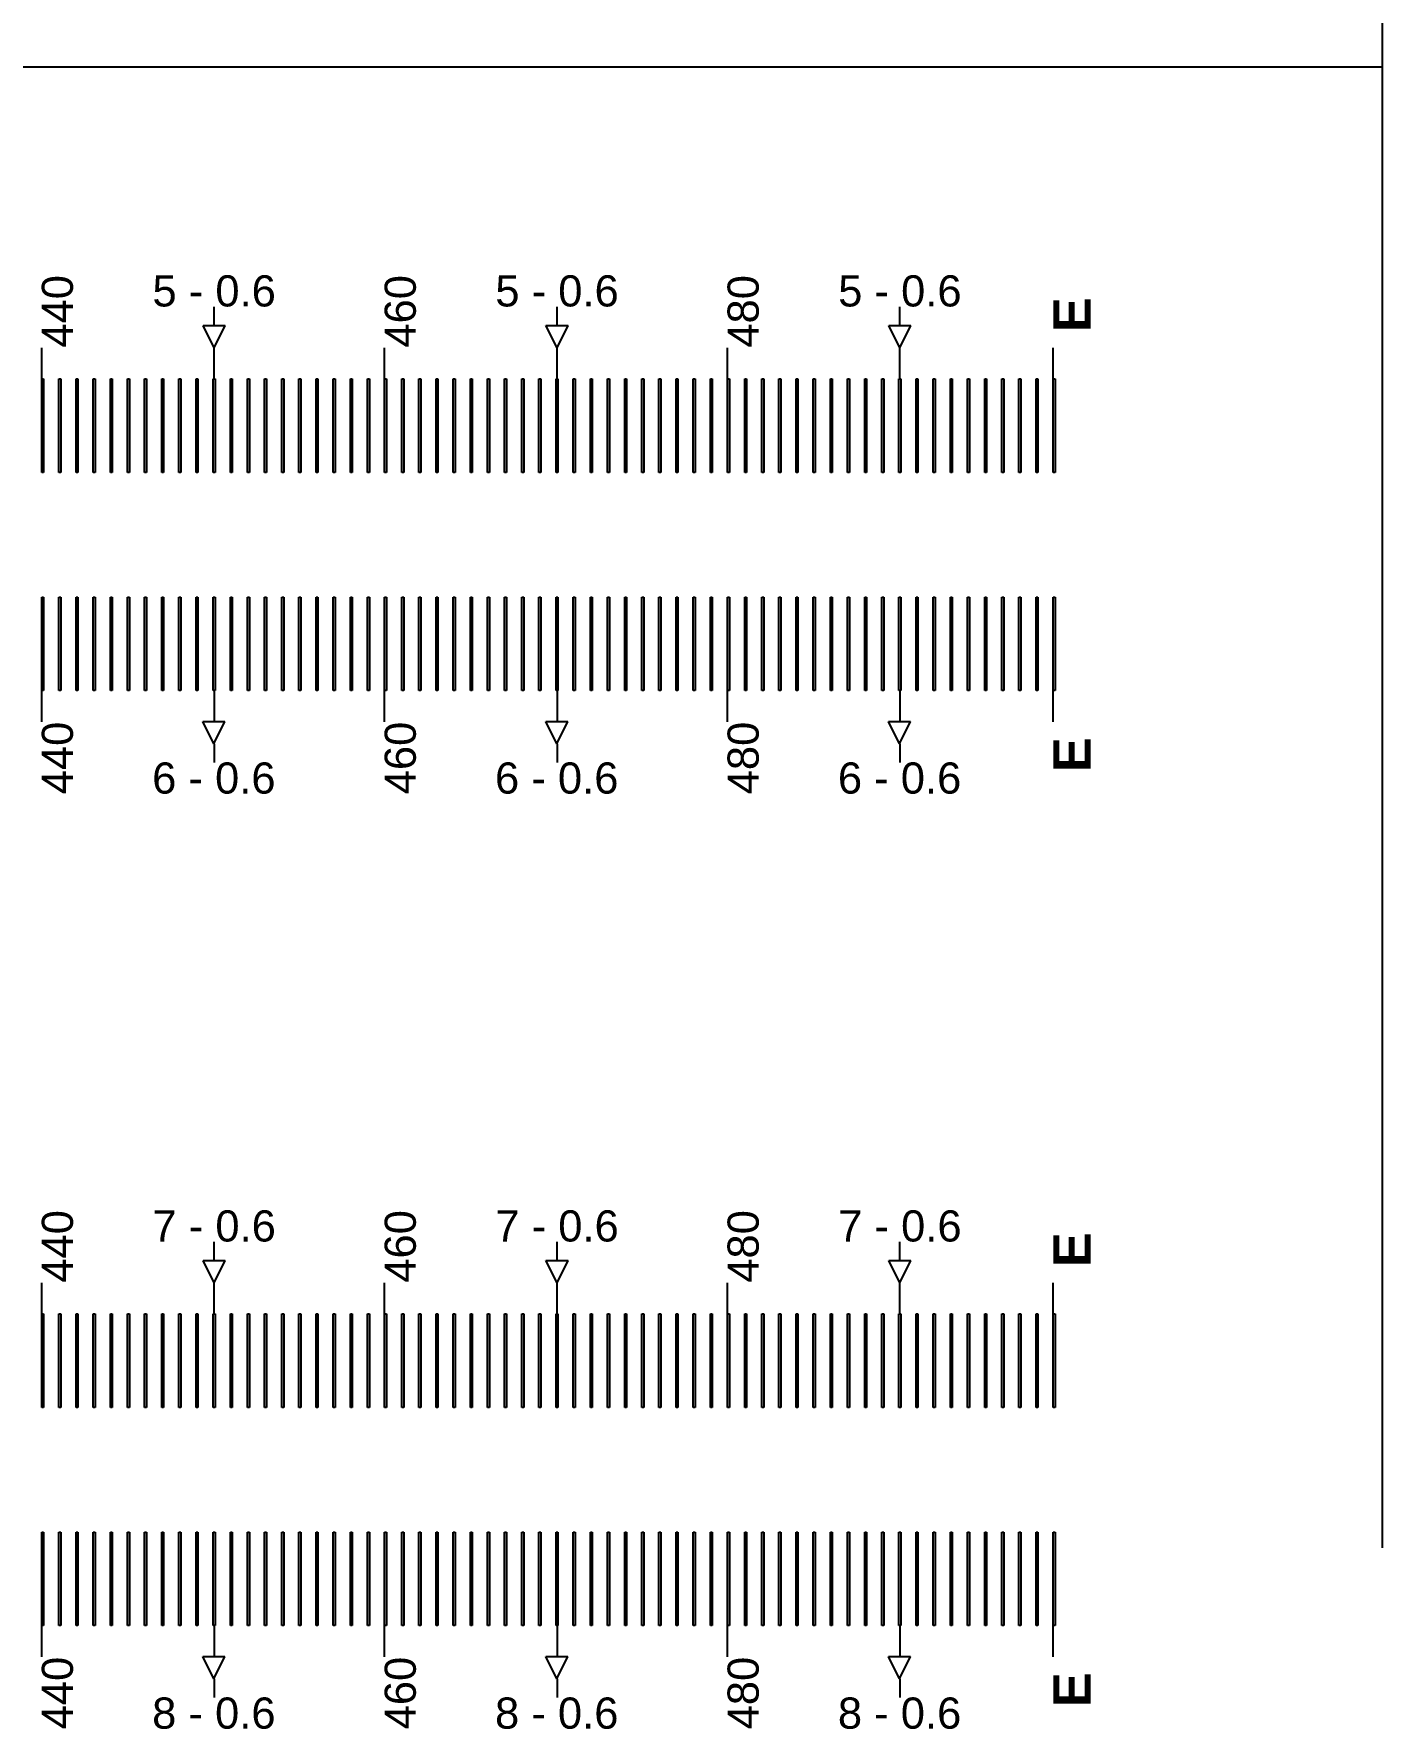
# Model space of a CAD drawing. Extents: x -119394 to 128420, y 74496 to 185496.
# Drawn here: x 46248 to 46680, y 156663 to 157207 of the extents above; entities that cross this region are included whole.
import ezdxf

# ---------------------------------------------------------------- set-up
doc = ezdxf.new("R2010")
doc.units = 13
doc.layers.add('CL - Label-1', color=120, linetype='Continuous')
doc.layers.add('CL - Label-2', color=132, linetype='Continuous')
doc.layers.add('CL - Sub-Micro', color=7, linetype='Continuous', true_color=0x47d1ff)
doc.styles.get("Standard").update_dxf_attribs({"font": 'arial.ttf'})

msp = doc.modelspace()

# ---------------------------------------------------------------- linework, layer by layer
for p, q in [((46680.29, 157670.86), (46680.29, 156720.86)), ((46680.29, 157195.86), (38030.29, 157195.86)), ((46305.59, 157112.94), (46305.59, 157118.94)), ((46415.59, 157112.94), (46415.59, 157118.94)), ((46525.59, 157112.94), (46525.59, 157118.94)), ((46250.29, 157095.86), (46250.29, 157105.86)), ((46305.59, 157095.86), (46305.59, 157105.86)), ((46360.29, 157095.86), (46360.29, 157105.86)), ((46415.59, 157095.86), (46415.59, 157105.86)), ((46470.29, 157095.86), (46470.29, 157105.86)), ((46525.59, 157095.86), (46525.59, 157105.86)), ((46574.79, 157095.86), (46574.79, 157105.86)), ((46250.29, 156985.86), (46250.29, 156995.86)), ((46305.59, 156995.86), (46305.59, 156985.86)), ((46360.29, 156985.86), (46360.29, 156995.86)), ((46415.59, 156995.86), (46415.59, 156985.86)), ((46470.29, 156985.86), (46470.29, 156995.86)), ((46525.59, 156995.86), (46525.59, 156985.86)), ((46574.79, 156985.86), (46574.79, 156995.86)), ((46305.59, 156978.79), (46305.59, 156972.79)), ((46415.59, 156978.79), (46415.59, 156972.79)), ((46525.59, 156978.79), (46525.59, 156972.79)), ((46305.59, 156812.94), (46305.59, 156818.94)), ((46415.59, 156812.94), (46415.59, 156818.94)), ((46525.59, 156812.94), (46525.59, 156818.94)), ((46250.29, 156795.86), (46250.29, 156805.86)), ((46305.59, 156795.86), (46305.59, 156805.86)), ((46360.29, 156795.86), (46360.29, 156805.86)), ((46415.59, 156795.86), (46415.59, 156805.86)), ((46470.29, 156795.86), (46470.29, 156805.86)), ((46525.59, 156795.86), (46525.59, 156805.86)), ((46574.79, 156795.86), (46574.79, 156805.86)), ((46250.29, 156685.86), (46250.29, 156695.86)), ((46305.59, 156695.86), (46305.59, 156685.86)), ((46360.29, 156685.86), (46360.29, 156695.86)), ((46415.59, 156695.86), (46415.59, 156685.86)), ((46470.29, 156685.86), (46470.29, 156695.86)), ((46525.59, 156695.86), (46525.59, 156685.86)), ((46574.79, 156685.86), (46574.79, 156695.86)), ((46305.59, 156678.79), (46305.59, 156672.79)), ((46415.59, 156678.79), (46415.59, 156672.79)), ((46525.59, 156678.79), (46525.59, 156672.79))]:
    msp.add_line(p, q)
at = {"layer": 'CL - Label-2'}
for p, q in [((46305.59, 157105.86), (46302.05, 157112.96)), ((46302.05, 157112.96), (46309.12, 157112.96)), ((46305.59, 157105.86), (46309.12, 157112.96)), ((46415.59, 157105.86), (46412.05, 157112.96)), ((46412.05, 157112.96), (46419.12, 157112.96)), ((46415.59, 157105.86), (46419.12, 157112.96)), ((46525.59, 157105.86), (46522.05, 157112.96)), ((46522.05, 157112.96), (46529.12, 157112.96)), ((46525.59, 157105.86), (46529.12, 157112.96)), ((46305.49, 156978.79), (46301.95, 156985.89)), ((46301.95, 156985.89), (46309.02, 156985.89)), ((46305.49, 156978.79), (46309.02, 156985.89)), ((46415.49, 156978.79), (46411.95, 156985.89)), ((46411.95, 156985.89), (46419.02, 156985.89)), ((46415.49, 156978.79), (46419.02, 156985.89)), ((46525.49, 156978.79), (46521.95, 156985.89)), ((46521.95, 156985.89), (46529.02, 156985.89)), ((46525.49, 156978.79), (46529.02, 156985.89)), ((46305.59, 156805.86), (46302.05, 156812.96)), ((46302.05, 156812.96), (46309.12, 156812.96)), ((46305.59, 156805.86), (46309.12, 156812.96)), ((46415.59, 156805.86), (46412.05, 156812.96)), ((46412.05, 156812.96), (46419.12, 156812.96)), ((46415.59, 156805.86), (46419.12, 156812.96)), ((46525.59, 156805.86), (46522.05, 156812.96)), ((46522.05, 156812.96), (46529.12, 156812.96)), ((46525.59, 156805.86), (46529.12, 156812.96)), ((46305.49, 156678.79), (46301.95, 156685.89)), ((46301.95, 156685.89), (46309.02, 156685.89)), ((46305.49, 156678.79), (46309.02, 156685.89)), ((46415.49, 156678.79), (46411.95, 156685.89)), ((46411.95, 156685.89), (46419.02, 156685.89)), ((46415.49, 156678.79), (46419.02, 156685.89)), ((46525.49, 156678.79), (46521.95, 156685.89)), ((46521.95, 156685.89), (46529.02, 156685.89)), ((46525.49, 156678.79), (46529.02, 156685.89))]:
    msp.add_line(p, q, dxfattribs=at)
at = {"layer": 'CL - Sub-Micro'}
for p, q in [((46250.29, 157095.86), (46250.89, 157095.86)), ((46250.29, 157065.86), (46250.29, 157095.86)), ((46250.89, 157095.86), (46250.89, 157065.86)), ((46255.79, 157095.86), (46256.39, 157095.86)), ((46255.79, 157065.86), (46255.79, 157095.86)), ((46256.39, 157095.86), (46256.39, 157065.86)), ((46261.29, 157095.86), (46261.89, 157095.86)), ((46261.29, 157065.86), (46261.29, 157095.86)), ((46261.89, 157095.86), (46261.89, 157065.86)), ((46266.79, 157095.86), (46267.39, 157095.86)), ((46266.79, 157065.86), (46266.79, 157095.86)), ((46267.39, 157095.86), (46267.39, 157065.86)), ((46272.29, 157095.86), (46272.89, 157095.86)), ((46272.29, 157065.86), (46272.29, 157095.86)), ((46272.89, 157095.86), (46272.89, 157065.86)), ((46277.79, 157095.86), (46278.39, 157095.86)), ((46277.79, 157065.86), (46277.79, 157095.86)), ((46278.39, 157095.86), (46278.39, 157065.86)), ((46283.29, 157095.86), (46283.89, 157095.86)), ((46283.29, 157065.86), (46283.29, 157095.86)), ((46283.89, 157095.86), (46283.89, 157065.86)), ((46288.79, 157095.86), (46289.39, 157095.86)), ((46288.79, 157065.86), (46288.79, 157095.86)), ((46289.39, 157095.86), (46289.39, 157065.86)), ((46294.29, 157095.86), (46294.89, 157095.86)), ((46294.29, 157065.86), (46294.29, 157095.86)), ((46294.89, 157095.86), (46294.89, 157065.86)), ((46299.79, 157095.86), (46300.39, 157095.86)), ((46299.79, 157065.86), (46299.79, 157095.86)), ((46300.39, 157095.86), (46300.39, 157065.86)), ((46305.29, 157095.86), (46305.89, 157095.86)), ((46305.29, 157065.86), (46305.29, 157095.86)), ((46305.89, 157095.86), (46305.89, 157065.86)), ((46310.79, 157095.86), (46311.39, 157095.86)), ((46310.79, 157065.86), (46310.79, 157095.86)), ((46311.39, 157095.86), (46311.39, 157065.86)), ((46316.29, 157095.86), (46316.89, 157095.86)), ((46316.29, 157065.86), (46316.29, 157095.86)), ((46316.89, 157095.86), (46316.89, 157065.86)), ((46321.79, 157095.86), (46322.39, 157095.86)), ((46321.79, 157065.86), (46321.79, 157095.86)), ((46322.39, 157095.86), (46322.39, 157065.86)), ((46327.29, 157095.86), (46327.89, 157095.86)), ((46327.29, 157065.86), (46327.29, 157095.86)), ((46327.89, 157095.86), (46327.89, 157065.86)), ((46332.79, 157095.86), (46333.39, 157095.86)), ((46332.79, 157065.86), (46332.79, 157095.86)), ((46333.39, 157095.86), (46333.39, 157065.86)), ((46338.29, 157095.86), (46338.89, 157095.86)), ((46338.29, 157065.86), (46338.29, 157095.86)), ((46338.89, 157095.86), (46338.89, 157065.86)), ((46343.79, 157095.86), (46344.39, 157095.86)), ((46343.79, 157065.86), (46343.79, 157095.86)), ((46344.39, 157095.86), (46344.39, 157065.86)), ((46349.29, 157095.86), (46349.89, 157095.86)), ((46349.29, 157065.86), (46349.29, 157095.86)), ((46349.89, 157095.86), (46349.89, 157065.86)), ((46354.79, 157095.86), (46355.39, 157095.86)), ((46354.79, 157065.86), (46354.79, 157095.86)), ((46355.39, 157095.86), (46355.39, 157065.86)), ((46360.29, 157095.86), (46360.89, 157095.86)), ((46360.29, 157065.86), (46360.29, 157095.86)), ((46360.89, 157095.86), (46360.89, 157065.86)), ((46365.79, 157095.86), (46366.39, 157095.86)), ((46365.79, 157065.86), (46365.79, 157095.86)), ((46366.39, 157095.86), (46366.39, 157065.86)), ((46371.29, 157095.86), (46371.89, 157095.86)), ((46371.29, 157065.86), (46371.29, 157095.86)), ((46371.89, 157095.86), (46371.89, 157065.86)), ((46376.79, 157095.86), (46377.39, 157095.86)), ((46376.79, 157065.86), (46376.79, 157095.86)), ((46377.39, 157095.86), (46377.39, 157065.86)), ((46382.29, 157095.86), (46382.89, 157095.86)), ((46382.29, 157065.86), (46382.29, 157095.86)), ((46382.89, 157095.86), (46382.89, 157065.86)), ((46387.79, 157095.86), (46388.39, 157095.86)), ((46387.79, 157065.86), (46387.79, 157095.86)), ((46388.39, 157095.86), (46388.39, 157065.86)), ((46393.29, 157095.86), (46393.89, 157095.86)), ((46393.29, 157065.86), (46393.29, 157095.86)), ((46393.89, 157095.86), (46393.89, 157065.86)), ((46398.79, 157095.86), (46399.39, 157095.86)), ((46398.79, 157065.86), (46398.79, 157095.86)), ((46399.39, 157095.86), (46399.39, 157065.86)), ((46404.29, 157095.86), (46404.89, 157095.86)), ((46404.29, 157065.86), (46404.29, 157095.86)), ((46404.89, 157095.86), (46404.89, 157065.86)), ((46409.79, 157095.86), (46410.39, 157095.86)), ((46409.79, 157065.86), (46409.79, 157095.86)), ((46410.39, 157095.86), (46410.39, 157065.86)), ((46415.29, 157095.86), (46415.89, 157095.86)), ((46415.29, 157065.86), (46415.29, 157095.86)), ((46415.89, 157095.86), (46415.89, 157065.86)), ((46420.79, 157095.86), (46421.39, 157095.86)), ((46420.79, 157065.86), (46420.79, 157095.86)), ((46421.39, 157095.86), (46421.39, 157065.86)), ((46426.29, 157095.86), (46426.89, 157095.86)), ((46426.29, 157065.86), (46426.29, 157095.86)), ((46426.89, 157095.86), (46426.89, 157065.86)), ((46431.79, 157095.86), (46432.39, 157095.86)), ((46431.79, 157065.86), (46431.79, 157095.86)), ((46432.39, 157095.86), (46432.39, 157065.86)), ((46437.29, 157095.86), (46437.89, 157095.86)), ((46437.29, 157065.86), (46437.29, 157095.86)), ((46437.89, 157095.86), (46437.89, 157065.86)), ((46442.79, 157095.86), (46443.39, 157095.86)), ((46442.79, 157065.86), (46442.79, 157095.86)), ((46443.39, 157095.86), (46443.39, 157065.86)), ((46448.29, 157095.86), (46448.89, 157095.86)), ((46448.29, 157065.86), (46448.29, 157095.86)), ((46448.89, 157095.86), (46448.89, 157065.86)), ((46453.79, 157095.86), (46454.39, 157095.86)), ((46453.79, 157065.86), (46453.79, 157095.86)), ((46454.39, 157095.86), (46454.39, 157065.86)), ((46459.29, 157095.86), (46459.89, 157095.86)), ((46459.29, 157065.86), (46459.29, 157095.86)), ((46459.89, 157095.86), (46459.89, 157065.86)), ((46464.79, 157095.86), (46465.39, 157095.86)), ((46464.79, 157065.86), (46464.79, 157095.86)), ((46465.39, 157095.86), (46465.39, 157065.86)), ((46470.29, 157095.86), (46470.89, 157095.86)), ((46470.29, 157065.86), (46470.29, 157095.86)), ((46470.89, 157095.86), (46470.89, 157065.86)), ((46475.79, 157095.86), (46476.39, 157095.86)), ((46475.79, 157065.86), (46475.79, 157095.86)), ((46476.39, 157095.86), (46476.39, 157065.86)), ((46481.29, 157095.86), (46481.89, 157095.86)), ((46481.29, 157065.86), (46481.29, 157095.86)), ((46481.89, 157095.86), (46481.89, 157065.86)), ((46486.79, 157095.86), (46487.39, 157095.86)), ((46486.79, 157065.86), (46486.79, 157095.86)), ((46487.39, 157095.86), (46487.39, 157065.86)), ((46492.29, 157095.86), (46492.89, 157095.86)), ((46492.29, 157065.86), (46492.29, 157095.86)), ((46492.89, 157095.86), (46492.89, 157065.86)), ((46497.79, 157095.86), (46498.39, 157095.86)), ((46497.79, 157065.86), (46497.79, 157095.86)), ((46498.39, 157095.86), (46498.39, 157065.86)), ((46503.29, 157095.86), (46503.89, 157095.86)), ((46503.29, 157065.86), (46503.29, 157095.86)), ((46503.89, 157095.86), (46503.89, 157065.86)), ((46508.79, 157095.86), (46509.39, 157095.86)), ((46508.79, 157065.86), (46508.79, 157095.86)), ((46509.39, 157095.86), (46509.39, 157065.86)), ((46514.29, 157095.86), (46514.89, 157095.86)), ((46514.29, 157065.86), (46514.29, 157095.86)), ((46514.89, 157095.86), (46514.89, 157065.86)), ((46519.79, 157095.86), (46520.39, 157095.86)), ((46519.79, 157065.86), (46519.79, 157095.86)), ((46520.39, 157095.86), (46520.39, 157065.86)), ((46525.29, 157095.86), (46525.89, 157095.86)), ((46525.29, 157065.86), (46525.29, 157095.86)), ((46525.89, 157095.86), (46525.89, 157065.86)), ((46530.79, 157095.86), (46531.39, 157095.86)), ((46530.79, 157065.86), (46530.79, 157095.86)), ((46531.39, 157095.86), (46531.39, 157065.86)), ((46536.29, 157095.86), (46536.89, 157095.86)), ((46536.29, 157065.86), (46536.29, 157095.86)), ((46536.89, 157095.86), (46536.89, 157065.86)), ((46541.79, 157095.86), (46542.39, 157095.86)), ((46541.79, 157065.86), (46541.79, 157095.86)), ((46542.39, 157095.86), (46542.39, 157065.86)), ((46547.29, 157095.86), (46547.89, 157095.86)), ((46547.29, 157065.86), (46547.29, 157095.86)), ((46547.89, 157095.86), (46547.89, 157065.86)), ((46552.79, 157095.86), (46553.39, 157095.86)), ((46552.79, 157065.86), (46552.79, 157095.86)), ((46553.39, 157095.86), (46553.39, 157065.86)), ((46558.29, 157095.86), (46558.89, 157095.86)), ((46558.29, 157065.86), (46558.29, 157095.86)), ((46558.89, 157095.86), (46558.89, 157065.86)), ((46563.79, 157095.86), (46564.39, 157095.86)), ((46563.79, 157065.86), (46563.79, 157095.86)), ((46564.39, 157095.86), (46564.39, 157065.86)), ((46569.29, 157095.86), (46569.89, 157095.86)), ((46569.29, 157065.86), (46569.29, 157095.86)), ((46569.89, 157095.86), (46569.89, 157065.86)), ((46574.79, 157095.86), (46575.39, 157095.86)), ((46574.79, 157065.86), (46574.79, 157095.86)), ((46575.39, 157095.86), (46575.39, 157065.86)), ((46250.89, 157065.86), (46250.29, 157065.86)), ((46256.39, 157065.86), (46255.79, 157065.86)), ((46261.89, 157065.86), (46261.29, 157065.86)), ((46267.39, 157065.86), (46266.79, 157065.86)), ((46272.89, 157065.86), (46272.29, 157065.86)), ((46278.39, 157065.86), (46277.79, 157065.86)), ((46283.89, 157065.86), (46283.29, 157065.86)), ((46289.39, 157065.86), (46288.79, 157065.86)), ((46294.89, 157065.86), (46294.29, 157065.86)), ((46300.39, 157065.86), (46299.79, 157065.86)), ((46305.89, 157065.86), (46305.29, 157065.86)), ((46311.39, 157065.86), (46310.79, 157065.86)), ((46316.89, 157065.86), (46316.29, 157065.86)), ((46322.39, 157065.86), (46321.79, 157065.86)), ((46327.89, 157065.86), (46327.29, 157065.86)), ((46333.39, 157065.86), (46332.79, 157065.86)), ((46338.89, 157065.86), (46338.29, 157065.86)), ((46344.39, 157065.86), (46343.79, 157065.86)), ((46349.89, 157065.86), (46349.29, 157065.86)), ((46355.39, 157065.86), (46354.79, 157065.86)), ((46360.89, 157065.86), (46360.29, 157065.86)), ((46366.39, 157065.86), (46365.79, 157065.86)), ((46371.89, 157065.86), (46371.29, 157065.86)), ((46377.39, 157065.86), (46376.79, 157065.86)), ((46382.89, 157065.86), (46382.29, 157065.86)), ((46388.39, 157065.86), (46387.79, 157065.86)), ((46393.89, 157065.86), (46393.29, 157065.86)), ((46399.39, 157065.86), (46398.79, 157065.86)), ((46404.89, 157065.86), (46404.29, 157065.86)), ((46410.39, 157065.86), (46409.79, 157065.86)), ((46415.89, 157065.86), (46415.29, 157065.86)), ((46421.39, 157065.86), (46420.79, 157065.86)), ((46426.89, 157065.86), (46426.29, 157065.86)), ((46432.39, 157065.86), (46431.79, 157065.86)), ((46437.89, 157065.86), (46437.29, 157065.86)), ((46443.39, 157065.86), (46442.79, 157065.86)), ((46448.89, 157065.86), (46448.29, 157065.86)), ((46454.39, 157065.86), (46453.79, 157065.86)), ((46459.89, 157065.86), (46459.29, 157065.86)), ((46465.39, 157065.86), (46464.79, 157065.86)), ((46470.89, 157065.86), (46470.29, 157065.86)), ((46476.39, 157065.86), (46475.79, 157065.86)), ((46481.89, 157065.86), (46481.29, 157065.86)), ((46487.39, 157065.86), (46486.79, 157065.86)), ((46492.89, 157065.86), (46492.29, 157065.86)), ((46498.39, 157065.86), (46497.79, 157065.86)), ((46503.89, 157065.86), (46503.29, 157065.86)), ((46509.39, 157065.86), (46508.79, 157065.86)), ((46514.89, 157065.86), (46514.29, 157065.86)), ((46520.39, 157065.86), (46519.79, 157065.86)), ((46525.89, 157065.86), (46525.29, 157065.86)), ((46531.39, 157065.86), (46530.79, 157065.86)), ((46536.89, 157065.86), (46536.29, 157065.86)), ((46542.39, 157065.86), (46541.79, 157065.86)), ((46547.89, 157065.86), (46547.29, 157065.86)), ((46553.39, 157065.86), (46552.79, 157065.86)), ((46558.89, 157065.86), (46558.29, 157065.86)), ((46564.39, 157065.86), (46563.79, 157065.86)), ((46569.89, 157065.86), (46569.29, 157065.86)), ((46575.39, 157065.86), (46574.79, 157065.86)), ((46250.29, 157025.86), (46250.89, 157025.86)), ((46250.29, 156995.86), (46250.29, 157025.86)), ((46250.89, 157025.86), (46250.89, 156995.86)), ((46255.79, 157025.86), (46256.39, 157025.86)), ((46255.79, 156995.86), (46255.79, 157025.86)), ((46256.39, 157025.86), (46256.39, 156995.86)), ((46261.29, 157025.86), (46261.89, 157025.86)), ((46261.29, 156995.86), (46261.29, 157025.86)), ((46261.89, 157025.86), (46261.89, 156995.86)), ((46266.79, 157025.86), (46267.39, 157025.86)), ((46266.79, 156995.86), (46266.79, 157025.86)), ((46267.39, 157025.86), (46267.39, 156995.86)), ((46272.29, 157025.86), (46272.89, 157025.86)), ((46272.29, 156995.86), (46272.29, 157025.86)), ((46272.89, 157025.86), (46272.89, 156995.86)), ((46277.79, 157025.86), (46278.39, 157025.86)), ((46277.79, 156995.86), (46277.79, 157025.86)), ((46278.39, 157025.86), (46278.39, 156995.86)), ((46283.29, 157025.86), (46283.89, 157025.86)), ((46283.29, 156995.86), (46283.29, 157025.86)), ((46283.89, 157025.86), (46283.89, 156995.86)), ((46288.79, 157025.86), (46289.39, 157025.86)), ((46288.79, 156995.86), (46288.79, 157025.86)), ((46289.39, 157025.86), (46289.39, 156995.86)), ((46294.29, 157025.86), (46294.89, 157025.86)), ((46294.29, 156995.86), (46294.29, 157025.86)), ((46294.89, 157025.86), (46294.89, 156995.86)), ((46299.79, 157025.86), (46300.39, 157025.86)), ((46299.79, 156995.86), (46299.79, 157025.86)), ((46300.39, 157025.86), (46300.39, 156995.86)), ((46305.29, 157025.86), (46305.89, 157025.86)), ((46305.29, 156995.86), (46305.29, 157025.86)), ((46305.89, 157025.86), (46305.89, 156995.86)), ((46310.79, 157025.86), (46311.39, 157025.86)), ((46310.79, 156995.86), (46310.79, 157025.86)), ((46311.39, 157025.86), (46311.39, 156995.86)), ((46316.29, 157025.86), (46316.89, 157025.86)), ((46316.29, 156995.86), (46316.29, 157025.86)), ((46316.89, 157025.86), (46316.89, 156995.86)), ((46321.79, 157025.86), (46322.39, 157025.86)), ((46321.79, 156995.86), (46321.79, 157025.86)), ((46322.39, 157025.86), (46322.39, 156995.86)), ((46327.29, 157025.86), (46327.89, 157025.86)), ((46327.29, 156995.86), (46327.29, 157025.86)), ((46327.89, 157025.86), (46327.89, 156995.86)), ((46332.79, 157025.86), (46333.39, 157025.86)), ((46332.79, 156995.86), (46332.79, 157025.86)), ((46333.39, 157025.86), (46333.39, 156995.86)), ((46338.29, 157025.86), (46338.89, 157025.86)), ((46338.29, 156995.86), (46338.29, 157025.86)), ((46338.89, 157025.86), (46338.89, 156995.86)), ((46343.79, 157025.86), (46344.39, 157025.86)), ((46343.79, 156995.86), (46343.79, 157025.86)), ((46344.39, 157025.86), (46344.39, 156995.86)), ((46349.29, 157025.86), (46349.89, 157025.86)), ((46349.29, 156995.86), (46349.29, 157025.86)), ((46349.89, 157025.86), (46349.89, 156995.86)), ((46354.79, 157025.86), (46355.39, 157025.86)), ((46354.79, 156995.86), (46354.79, 157025.86)), ((46355.39, 157025.86), (46355.39, 156995.86)), ((46360.29, 157025.86), (46360.89, 157025.86)), ((46360.29, 156995.86), (46360.29, 157025.86)), ((46360.89, 157025.86), (46360.89, 156995.86)), ((46365.79, 157025.86), (46366.39, 157025.86)), ((46365.79, 156995.86), (46365.79, 157025.86)), ((46366.39, 157025.86), (46366.39, 156995.86)), ((46371.29, 157025.86), (46371.89, 157025.86)), ((46371.29, 156995.86), (46371.29, 157025.86)), ((46371.89, 157025.86), (46371.89, 156995.86)), ((46376.79, 157025.86), (46377.39, 157025.86)), ((46376.79, 156995.86), (46376.79, 157025.86)), ((46377.39, 157025.86), (46377.39, 156995.86)), ((46382.29, 157025.86), (46382.89, 157025.86)), ((46382.29, 156995.86), (46382.29, 157025.86)), ((46382.89, 157025.86), (46382.89, 156995.86)), ((46387.79, 157025.86), (46388.39, 157025.86)), ((46387.79, 156995.86), (46387.79, 157025.86)), ((46388.39, 157025.86), (46388.39, 156995.86)), ((46393.29, 157025.86), (46393.89, 157025.86)), ((46393.29, 156995.86), (46393.29, 157025.86)), ((46393.89, 157025.86), (46393.89, 156995.86)), ((46398.79, 157025.86), (46399.39, 157025.86)), ((46398.79, 156995.86), (46398.79, 157025.86)), ((46399.39, 157025.86), (46399.39, 156995.86)), ((46404.29, 157025.86), (46404.89, 157025.86)), ((46404.29, 156995.86), (46404.29, 157025.86)), ((46404.89, 157025.86), (46404.89, 156995.86)), ((46409.79, 157025.86), (46410.39, 157025.86)), ((46409.79, 156995.86), (46409.79, 157025.86)), ((46410.39, 157025.86), (46410.39, 156995.86)), ((46415.29, 157025.86), (46415.89, 157025.86)), ((46415.29, 156995.86), (46415.29, 157025.86)), ((46415.89, 157025.86), (46415.89, 156995.86)), ((46420.79, 157025.86), (46421.39, 157025.86)), ((46420.79, 156995.86), (46420.79, 157025.86)), ((46421.39, 157025.86), (46421.39, 156995.86)), ((46426.29, 157025.86), (46426.89, 157025.86)), ((46426.29, 156995.86), (46426.29, 157025.86)), ((46426.89, 157025.86), (46426.89, 156995.86)), ((46431.79, 157025.86), (46432.39, 157025.86)), ((46431.79, 156995.86), (46431.79, 157025.86)), ((46432.39, 157025.86), (46432.39, 156995.86)), ((46437.29, 157025.86), (46437.89, 157025.86)), ((46437.29, 156995.86), (46437.29, 157025.86)), ((46437.89, 157025.86), (46437.89, 156995.86)), ((46442.79, 157025.86), (46443.39, 157025.86)), ((46442.79, 156995.86), (46442.79, 157025.86)), ((46443.39, 157025.86), (46443.39, 156995.86)), ((46448.29, 157025.86), (46448.89, 157025.86)), ((46448.29, 156995.86), (46448.29, 157025.86)), ((46448.89, 157025.86), (46448.89, 156995.86)), ((46453.79, 157025.86), (46454.39, 157025.86)), ((46453.79, 156995.86), (46453.79, 157025.86)), ((46454.39, 157025.86), (46454.39, 156995.86)), ((46459.29, 157025.86), (46459.89, 157025.86)), ((46459.29, 156995.86), (46459.29, 157025.86)), ((46459.89, 157025.86), (46459.89, 156995.86)), ((46464.79, 157025.86), (46465.39, 157025.86)), ((46464.79, 156995.86), (46464.79, 157025.86)), ((46465.39, 157025.86), (46465.39, 156995.86)), ((46470.29, 157025.86), (46470.89, 157025.86)), ((46470.29, 156995.86), (46470.29, 157025.86)), ((46470.89, 157025.86), (46470.89, 156995.86)), ((46475.79, 157025.86), (46476.39, 157025.86)), ((46475.79, 156995.86), (46475.79, 157025.86)), ((46476.39, 157025.86), (46476.39, 156995.86)), ((46481.29, 157025.86), (46481.89, 157025.86)), ((46481.29, 156995.86), (46481.29, 157025.86)), ((46481.89, 157025.86), (46481.89, 156995.86)), ((46486.79, 157025.86), (46487.39, 157025.86)), ((46486.79, 156995.86), (46486.79, 157025.86)), ((46487.39, 157025.86), (46487.39, 156995.86)), ((46492.29, 157025.86), (46492.89, 157025.86)), ((46492.29, 156995.86), (46492.29, 157025.86)), ((46492.89, 157025.86), (46492.89, 156995.86)), ((46497.79, 157025.86), (46498.39, 157025.86)), ((46497.79, 156995.86), (46497.79, 157025.86)), ((46498.39, 157025.86), (46498.39, 156995.86)), ((46503.29, 157025.86), (46503.89, 157025.86)), ((46503.29, 156995.86), (46503.29, 157025.86)), ((46503.89, 157025.86), (46503.89, 156995.86)), ((46508.79, 157025.86), (46509.39, 157025.86)), ((46508.79, 156995.86), (46508.79, 157025.86)), ((46509.39, 157025.86), (46509.39, 156995.86)), ((46514.29, 157025.86), (46514.89, 157025.86)), ((46514.29, 156995.86), (46514.29, 157025.86)), ((46514.89, 157025.86), (46514.89, 156995.86)), ((46519.79, 157025.86), (46520.39, 157025.86)), ((46519.79, 156995.86), (46519.79, 157025.86)), ((46520.39, 157025.86), (46520.39, 156995.86)), ((46525.29, 157025.86), (46525.89, 157025.86)), ((46525.29, 156995.86), (46525.29, 157025.86)), ((46525.89, 157025.86), (46525.89, 156995.86)), ((46530.79, 157025.86), (46531.39, 157025.86)), ((46530.79, 156995.86), (46530.79, 157025.86)), ((46531.39, 157025.86), (46531.39, 156995.86)), ((46536.29, 157025.86), (46536.89, 157025.86)), ((46536.29, 156995.86), (46536.29, 157025.86)), ((46536.89, 157025.86), (46536.89, 156995.86)), ((46541.79, 157025.86), (46542.39, 157025.86)), ((46541.79, 156995.86), (46541.79, 157025.86)), ((46542.39, 157025.86), (46542.39, 156995.86)), ((46547.29, 157025.86), (46547.89, 157025.86)), ((46547.29, 156995.86), (46547.29, 157025.86)), ((46547.89, 157025.86), (46547.89, 156995.86)), ((46552.79, 157025.86), (46553.39, 157025.86)), ((46552.79, 156995.86), (46552.79, 157025.86)), ((46553.39, 157025.86), (46553.39, 156995.86)), ((46558.29, 157025.86), (46558.89, 157025.86)), ((46558.29, 156995.86), (46558.29, 157025.86)), ((46558.89, 157025.86), (46558.89, 156995.86)), ((46563.79, 157025.86), (46564.39, 157025.86)), ((46563.79, 156995.86), (46563.79, 157025.86)), ((46564.39, 157025.86), (46564.39, 156995.86)), ((46569.29, 157025.86), (46569.89, 157025.86)), ((46569.29, 156995.86), (46569.29, 157025.86)), ((46569.89, 157025.86), (46569.89, 156995.86)), ((46574.79, 157025.86), (46575.39, 157025.86)), ((46574.79, 156995.86), (46574.79, 157025.86)), ((46575.39, 157025.86), (46575.39, 156995.86)), ((46250.89, 156995.86), (46250.29, 156995.86)), ((46256.39, 156995.86), (46255.79, 156995.86)), ((46261.89, 156995.86), (46261.29, 156995.86)), ((46267.39, 156995.86), (46266.79, 156995.86)), ((46272.89, 156995.86), (46272.29, 156995.86)), ((46278.39, 156995.86), (46277.79, 156995.86)), ((46283.89, 156995.86), (46283.29, 156995.86)), ((46289.39, 156995.86), (46288.79, 156995.86)), ((46294.89, 156995.86), (46294.29, 156995.86)), ((46300.39, 156995.86), (46299.79, 156995.86)), ((46305.89, 156995.86), (46305.29, 156995.86)), ((46311.39, 156995.86), (46310.79, 156995.86)), ((46316.89, 156995.86), (46316.29, 156995.86)), ((46322.39, 156995.86), (46321.79, 156995.86)), ((46327.89, 156995.86), (46327.29, 156995.86)), ((46333.39, 156995.86), (46332.79, 156995.86)), ((46338.89, 156995.86), (46338.29, 156995.86)), ((46344.39, 156995.86), (46343.79, 156995.86)), ((46349.89, 156995.86), (46349.29, 156995.86)), ((46355.39, 156995.86), (46354.79, 156995.86)), ((46360.89, 156995.86), (46360.29, 156995.86)), ((46366.39, 156995.86), (46365.79, 156995.86)), ((46371.89, 156995.86), (46371.29, 156995.86)), ((46377.39, 156995.86), (46376.79, 156995.86)), ((46382.89, 156995.86), (46382.29, 156995.86)), ((46388.39, 156995.86), (46387.79, 156995.86)), ((46393.89, 156995.86), (46393.29, 156995.86)), ((46399.39, 156995.86), (46398.79, 156995.86)), ((46404.89, 156995.86), (46404.29, 156995.86)), ((46410.39, 156995.86), (46409.79, 156995.86)), ((46415.89, 156995.86), (46415.29, 156995.86)), ((46421.39, 156995.86), (46420.79, 156995.86)), ((46426.89, 156995.86), (46426.29, 156995.86)), ((46432.39, 156995.86), (46431.79, 156995.86)), ((46437.89, 156995.86), (46437.29, 156995.86)), ((46443.39, 156995.86), (46442.79, 156995.86)), ((46448.89, 156995.86), (46448.29, 156995.86)), ((46454.39, 156995.86), (46453.79, 156995.86)), ((46459.89, 156995.86), (46459.29, 156995.86)), ((46465.39, 156995.86), (46464.79, 156995.86)), ((46470.89, 156995.86), (46470.29, 156995.86)), ((46476.39, 156995.86), (46475.79, 156995.86)), ((46481.89, 156995.86), (46481.29, 156995.86)), ((46487.39, 156995.86), (46486.79, 156995.86)), ((46492.89, 156995.86), (46492.29, 156995.86)), ((46498.39, 156995.86), (46497.79, 156995.86)), ((46503.89, 156995.86), (46503.29, 156995.86)), ((46509.39, 156995.86), (46508.79, 156995.86)), ((46514.89, 156995.86), (46514.29, 156995.86)), ((46520.39, 156995.86), (46519.79, 156995.86)), ((46525.89, 156995.86), (46525.29, 156995.86)), ((46531.39, 156995.86), (46530.79, 156995.86)), ((46536.89, 156995.86), (46536.29, 156995.86)), ((46542.39, 156995.86), (46541.79, 156995.86)), ((46547.89, 156995.86), (46547.29, 156995.86)), ((46553.39, 156995.86), (46552.79, 156995.86)), ((46558.89, 156995.86), (46558.29, 156995.86)), ((46564.39, 156995.86), (46563.79, 156995.86)), ((46569.89, 156995.86), (46569.29, 156995.86)), ((46575.39, 156995.86), (46574.79, 156995.86)), ((46250.29, 156795.86), (46250.89, 156795.86)), ((46250.29, 156765.86), (46250.29, 156795.86)), ((46250.89, 156795.86), (46250.89, 156765.86)), ((46255.79, 156795.86), (46256.39, 156795.86)), ((46255.79, 156765.86), (46255.79, 156795.86)), ((46256.39, 156795.86), (46256.39, 156765.86)), ((46261.29, 156795.86), (46261.89, 156795.86)), ((46261.29, 156765.86), (46261.29, 156795.86)), ((46261.89, 156795.86), (46261.89, 156765.86)), ((46266.79, 156795.86), (46267.39, 156795.86)), ((46266.79, 156765.86), (46266.79, 156795.86)), ((46267.39, 156795.86), (46267.39, 156765.86)), ((46272.29, 156795.86), (46272.89, 156795.86)), ((46272.29, 156765.86), (46272.29, 156795.86)), ((46272.89, 156795.86), (46272.89, 156765.86)), ((46277.79, 156795.86), (46278.39, 156795.86)), ((46277.79, 156765.86), (46277.79, 156795.86)), ((46278.39, 156795.86), (46278.39, 156765.86)), ((46283.29, 156795.86), (46283.89, 156795.86)), ((46283.29, 156765.86), (46283.29, 156795.86)), ((46283.89, 156795.86), (46283.89, 156765.86)), ((46288.79, 156795.86), (46289.39, 156795.86)), ((46288.79, 156765.86), (46288.79, 156795.86)), ((46289.39, 156795.86), (46289.39, 156765.86)), ((46294.29, 156795.86), (46294.89, 156795.86)), ((46294.29, 156765.86), (46294.29, 156795.86)), ((46294.89, 156795.86), (46294.89, 156765.86)), ((46299.79, 156795.86), (46300.39, 156795.86)), ((46299.79, 156765.86), (46299.79, 156795.86)), ((46300.39, 156795.86), (46300.39, 156765.86)), ((46305.29, 156795.86), (46305.89, 156795.86)), ((46305.29, 156765.86), (46305.29, 156795.86)), ((46305.89, 156795.86), (46305.89, 156765.86)), ((46310.79, 156795.86), (46311.39, 156795.86)), ((46310.79, 156765.86), (46310.79, 156795.86)), ((46311.39, 156795.86), (46311.39, 156765.86)), ((46316.29, 156795.86), (46316.89, 156795.86)), ((46316.29, 156765.86), (46316.29, 156795.86)), ((46316.89, 156795.86), (46316.89, 156765.86)), ((46321.79, 156795.86), (46322.39, 156795.86)), ((46321.79, 156765.86), (46321.79, 156795.86)), ((46322.39, 156795.86), (46322.39, 156765.86)), ((46327.29, 156795.86), (46327.89, 156795.86)), ((46327.29, 156765.86), (46327.29, 156795.86)), ((46327.89, 156795.86), (46327.89, 156765.86)), ((46332.79, 156795.86), (46333.39, 156795.86)), ((46332.79, 156765.86), (46332.79, 156795.86)), ((46333.39, 156795.86), (46333.39, 156765.86)), ((46338.29, 156795.86), (46338.89, 156795.86)), ((46338.29, 156765.86), (46338.29, 156795.86)), ((46338.89, 156795.86), (46338.89, 156765.86)), ((46343.79, 156795.86), (46344.39, 156795.86)), ((46343.79, 156765.86), (46343.79, 156795.86)), ((46344.39, 156795.86), (46344.39, 156765.86)), ((46349.29, 156795.86), (46349.89, 156795.86)), ((46349.29, 156765.86), (46349.29, 156795.86)), ((46349.89, 156795.86), (46349.89, 156765.86)), ((46354.79, 156795.86), (46355.39, 156795.86)), ((46354.79, 156765.86), (46354.79, 156795.86)), ((46355.39, 156795.86), (46355.39, 156765.86)), ((46360.29, 156795.86), (46360.89, 156795.86)), ((46360.29, 156765.86), (46360.29, 156795.86)), ((46360.89, 156795.86), (46360.89, 156765.86)), ((46365.79, 156795.86), (46366.39, 156795.86)), ((46365.79, 156765.86), (46365.79, 156795.86)), ((46366.39, 156795.86), (46366.39, 156765.86)), ((46371.29, 156795.86), (46371.89, 156795.86)), ((46371.29, 156765.86), (46371.29, 156795.86)), ((46371.89, 156795.86), (46371.89, 156765.86)), ((46376.79, 156795.86), (46377.39, 156795.86)), ((46376.79, 156765.86), (46376.79, 156795.86)), ((46377.39, 156795.86), (46377.39, 156765.86)), ((46382.29, 156795.86), (46382.89, 156795.86)), ((46382.29, 156765.86), (46382.29, 156795.86)), ((46382.89, 156795.86), (46382.89, 156765.86)), ((46387.79, 156795.86), (46388.39, 156795.86)), ((46387.79, 156765.86), (46387.79, 156795.86)), ((46388.39, 156795.86), (46388.39, 156765.86)), ((46393.29, 156795.86), (46393.89, 156795.86)), ((46393.29, 156765.86), (46393.29, 156795.86)), ((46393.89, 156795.86), (46393.89, 156765.86)), ((46398.79, 156795.86), (46399.39, 156795.86)), ((46398.79, 156765.86), (46398.79, 156795.86)), ((46399.39, 156795.86), (46399.39, 156765.86)), ((46404.29, 156795.86), (46404.89, 156795.86)), ((46404.29, 156765.86), (46404.29, 156795.86)), ((46404.89, 156795.86), (46404.89, 156765.86)), ((46409.79, 156795.86), (46410.39, 156795.86)), ((46409.79, 156765.86), (46409.79, 156795.86)), ((46410.39, 156795.86), (46410.39, 156765.86)), ((46415.29, 156795.86), (46415.89, 156795.86)), ((46415.29, 156765.86), (46415.29, 156795.86)), ((46415.89, 156795.86), (46415.89, 156765.86)), ((46420.79, 156795.86), (46421.39, 156795.86)), ((46420.79, 156765.86), (46420.79, 156795.86)), ((46421.39, 156795.86), (46421.39, 156765.86)), ((46426.29, 156795.86), (46426.89, 156795.86)), ((46426.29, 156765.86), (46426.29, 156795.86)), ((46426.89, 156795.86), (46426.89, 156765.86)), ((46431.79, 156795.86), (46432.39, 156795.86)), ((46431.79, 156765.86), (46431.79, 156795.86)), ((46432.39, 156795.86), (46432.39, 156765.86)), ((46437.29, 156795.86), (46437.89, 156795.86)), ((46437.29, 156765.86), (46437.29, 156795.86)), ((46437.89, 156795.86), (46437.89, 156765.86)), ((46442.79, 156795.86), (46443.39, 156795.86)), ((46442.79, 156765.86), (46442.79, 156795.86)), ((46443.39, 156795.86), (46443.39, 156765.86)), ((46448.29, 156795.86), (46448.89, 156795.86)), ((46448.29, 156765.86), (46448.29, 156795.86)), ((46448.89, 156795.86), (46448.89, 156765.86)), ((46453.79, 156795.86), (46454.39, 156795.86)), ((46453.79, 156765.86), (46453.79, 156795.86)), ((46454.39, 156795.86), (46454.39, 156765.86)), ((46459.29, 156795.86), (46459.89, 156795.86)), ((46459.29, 156765.86), (46459.29, 156795.86)), ((46459.89, 156795.86), (46459.89, 156765.86)), ((46464.79, 156795.86), (46465.39, 156795.86)), ((46464.79, 156765.86), (46464.79, 156795.86)), ((46465.39, 156795.86), (46465.39, 156765.86)), ((46470.29, 156795.86), (46470.89, 156795.86)), ((46470.29, 156765.86), (46470.29, 156795.86)), ((46470.89, 156795.86), (46470.89, 156765.86)), ((46475.79, 156795.86), (46476.39, 156795.86)), ((46475.79, 156765.86), (46475.79, 156795.86)), ((46476.39, 156795.86), (46476.39, 156765.86)), ((46481.29, 156795.86), (46481.89, 156795.86)), ((46481.29, 156765.86), (46481.29, 156795.86)), ((46481.89, 156795.86), (46481.89, 156765.86)), ((46486.79, 156795.86), (46487.39, 156795.86)), ((46486.79, 156765.86), (46486.79, 156795.86)), ((46487.39, 156795.86), (46487.39, 156765.86)), ((46492.29, 156795.86), (46492.89, 156795.86)), ((46492.29, 156765.86), (46492.29, 156795.86)), ((46492.89, 156795.86), (46492.89, 156765.86)), ((46497.79, 156795.86), (46498.39, 156795.86)), ((46497.79, 156765.86), (46497.79, 156795.86)), ((46498.39, 156795.86), (46498.39, 156765.86)), ((46503.29, 156795.86), (46503.89, 156795.86)), ((46503.29, 156765.86), (46503.29, 156795.86)), ((46503.89, 156795.86), (46503.89, 156765.86)), ((46508.79, 156795.86), (46509.39, 156795.86)), ((46508.79, 156765.86), (46508.79, 156795.86)), ((46509.39, 156795.86), (46509.39, 156765.86)), ((46514.29, 156795.86), (46514.89, 156795.86)), ((46514.29, 156765.86), (46514.29, 156795.86)), ((46514.89, 156795.86), (46514.89, 156765.86)), ((46519.79, 156795.86), (46520.39, 156795.86)), ((46519.79, 156765.86), (46519.79, 156795.86)), ((46520.39, 156795.86), (46520.39, 156765.86)), ((46525.29, 156795.86), (46525.89, 156795.86)), ((46525.29, 156765.86), (46525.29, 156795.86)), ((46525.89, 156795.86), (46525.89, 156765.86)), ((46530.79, 156795.86), (46531.39, 156795.86)), ((46530.79, 156765.86), (46530.79, 156795.86)), ((46531.39, 156795.86), (46531.39, 156765.86)), ((46536.29, 156795.86), (46536.89, 156795.86)), ((46536.29, 156765.86), (46536.29, 156795.86)), ((46536.89, 156795.86), (46536.89, 156765.86)), ((46541.79, 156795.86), (46542.39, 156795.86)), ((46541.79, 156765.86), (46541.79, 156795.86)), ((46542.39, 156795.86), (46542.39, 156765.86)), ((46547.29, 156795.86), (46547.89, 156795.86)), ((46547.29, 156765.86), (46547.29, 156795.86)), ((46547.89, 156795.86), (46547.89, 156765.86)), ((46552.79, 156795.86), (46553.39, 156795.86)), ((46552.79, 156765.86), (46552.79, 156795.86)), ((46553.39, 156795.86), (46553.39, 156765.86)), ((46558.29, 156795.86), (46558.89, 156795.86)), ((46558.29, 156765.86), (46558.29, 156795.86)), ((46558.89, 156795.86), (46558.89, 156765.86)), ((46563.79, 156795.86), (46564.39, 156795.86)), ((46563.79, 156765.86), (46563.79, 156795.86)), ((46564.39, 156795.86), (46564.39, 156765.86)), ((46569.29, 156795.86), (46569.89, 156795.86)), ((46569.29, 156765.86), (46569.29, 156795.86)), ((46569.89, 156795.86), (46569.89, 156765.86)), ((46574.79, 156795.86), (46575.39, 156795.86)), ((46574.79, 156765.86), (46574.79, 156795.86)), ((46575.39, 156795.86), (46575.39, 156765.86)), ((46250.89, 156765.86), (46250.29, 156765.86)), ((46256.39, 156765.86), (46255.79, 156765.86)), ((46261.89, 156765.86), (46261.29, 156765.86)), ((46267.39, 156765.86), (46266.79, 156765.86)), ((46272.89, 156765.86), (46272.29, 156765.86)), ((46278.39, 156765.86), (46277.79, 156765.86)), ((46283.89, 156765.86), (46283.29, 156765.86)), ((46289.39, 156765.86), (46288.79, 156765.86)), ((46294.89, 156765.86), (46294.29, 156765.86)), ((46300.39, 156765.86), (46299.79, 156765.86)), ((46305.89, 156765.86), (46305.29, 156765.86)), ((46311.39, 156765.86), (46310.79, 156765.86)), ((46316.89, 156765.86), (46316.29, 156765.86)), ((46322.39, 156765.86), (46321.79, 156765.86)), ((46327.89, 156765.86), (46327.29, 156765.86)), ((46333.39, 156765.86), (46332.79, 156765.86)), ((46338.89, 156765.86), (46338.29, 156765.86)), ((46344.39, 156765.86), (46343.79, 156765.86)), ((46349.89, 156765.86), (46349.29, 156765.86)), ((46355.39, 156765.86), (46354.79, 156765.86)), ((46360.89, 156765.86), (46360.29, 156765.86)), ((46366.39, 156765.86), (46365.79, 156765.86)), ((46371.89, 156765.86), (46371.29, 156765.86)), ((46377.39, 156765.86), (46376.79, 156765.86)), ((46382.89, 156765.86), (46382.29, 156765.86)), ((46388.39, 156765.86), (46387.79, 156765.86)), ((46393.89, 156765.86), (46393.29, 156765.86)), ((46399.39, 156765.86), (46398.79, 156765.86)), ((46404.89, 156765.86), (46404.29, 156765.86)), ((46410.39, 156765.86), (46409.79, 156765.86)), ((46415.89, 156765.86), (46415.29, 156765.86)), ((46421.39, 156765.86), (46420.79, 156765.86)), ((46426.89, 156765.86), (46426.29, 156765.86)), ((46432.39, 156765.86), (46431.79, 156765.86)), ((46437.89, 156765.86), (46437.29, 156765.86)), ((46443.39, 156765.86), (46442.79, 156765.86)), ((46448.89, 156765.86), (46448.29, 156765.86)), ((46454.39, 156765.86), (46453.79, 156765.86)), ((46459.89, 156765.86), (46459.29, 156765.86)), ((46465.39, 156765.86), (46464.79, 156765.86)), ((46470.89, 156765.86), (46470.29, 156765.86)), ((46476.39, 156765.86), (46475.79, 156765.86)), ((46481.89, 156765.86), (46481.29, 156765.86)), ((46487.39, 156765.86), (46486.79, 156765.86)), ((46492.89, 156765.86), (46492.29, 156765.86)), ((46498.39, 156765.86), (46497.79, 156765.86)), ((46503.89, 156765.86), (46503.29, 156765.86)), ((46509.39, 156765.86), (46508.79, 156765.86)), ((46514.89, 156765.86), (46514.29, 156765.86)), ((46520.39, 156765.86), (46519.79, 156765.86)), ((46525.89, 156765.86), (46525.29, 156765.86)), ((46531.39, 156765.86), (46530.79, 156765.86)), ((46536.89, 156765.86), (46536.29, 156765.86)), ((46542.39, 156765.86), (46541.79, 156765.86)), ((46547.89, 156765.86), (46547.29, 156765.86)), ((46553.39, 156765.86), (46552.79, 156765.86)), ((46558.89, 156765.86), (46558.29, 156765.86)), ((46564.39, 156765.86), (46563.79, 156765.86)), ((46569.89, 156765.86), (46569.29, 156765.86)), ((46575.39, 156765.86), (46574.79, 156765.86)), ((46250.29, 156725.86), (46250.89, 156725.86)), ((46250.29, 156695.86), (46250.29, 156725.86)), ((46250.89, 156725.86), (46250.89, 156695.86)), ((46255.79, 156725.86), (46256.39, 156725.86)), ((46255.79, 156695.86), (46255.79, 156725.86)), ((46256.39, 156725.86), (46256.39, 156695.86)), ((46261.29, 156725.86), (46261.89, 156725.86)), ((46261.29, 156695.86), (46261.29, 156725.86)), ((46261.89, 156725.86), (46261.89, 156695.86)), ((46266.79, 156725.86), (46267.39, 156725.86)), ((46266.79, 156695.86), (46266.79, 156725.86)), ((46267.39, 156725.86), (46267.39, 156695.86)), ((46272.29, 156725.86), (46272.89, 156725.86)), ((46272.29, 156695.86), (46272.29, 156725.86)), ((46272.89, 156725.86), (46272.89, 156695.86)), ((46277.79, 156725.86), (46278.39, 156725.86)), ((46277.79, 156695.86), (46277.79, 156725.86)), ((46278.39, 156725.86), (46278.39, 156695.86)), ((46283.29, 156725.86), (46283.89, 156725.86)), ((46283.29, 156695.86), (46283.29, 156725.86)), ((46283.89, 156725.86), (46283.89, 156695.86)), ((46288.79, 156725.86), (46289.39, 156725.86)), ((46288.79, 156695.86), (46288.79, 156725.86)), ((46289.39, 156725.86), (46289.39, 156695.86)), ((46294.29, 156725.86), (46294.89, 156725.86)), ((46294.29, 156695.86), (46294.29, 156725.86)), ((46294.89, 156725.86), (46294.89, 156695.86)), ((46299.79, 156725.86), (46300.39, 156725.86)), ((46299.79, 156695.86), (46299.79, 156725.86)), ((46300.39, 156725.86), (46300.39, 156695.86)), ((46305.29, 156725.86), (46305.89, 156725.86)), ((46305.29, 156695.86), (46305.29, 156725.86)), ((46305.89, 156725.86), (46305.89, 156695.86)), ((46310.79, 156725.86), (46311.39, 156725.86)), ((46310.79, 156695.86), (46310.79, 156725.86)), ((46311.39, 156725.86), (46311.39, 156695.86)), ((46316.29, 156725.86), (46316.89, 156725.86)), ((46316.29, 156695.86), (46316.29, 156725.86)), ((46316.89, 156725.86), (46316.89, 156695.86)), ((46321.79, 156725.86), (46322.39, 156725.86)), ((46321.79, 156695.86), (46321.79, 156725.86)), ((46322.39, 156725.86), (46322.39, 156695.86)), ((46327.29, 156725.86), (46327.89, 156725.86)), ((46327.29, 156695.86), (46327.29, 156725.86)), ((46327.89, 156725.86), (46327.89, 156695.86)), ((46332.79, 156725.86), (46333.39, 156725.86)), ((46332.79, 156695.86), (46332.79, 156725.86)), ((46333.39, 156725.86), (46333.39, 156695.86)), ((46338.29, 156725.86), (46338.89, 156725.86)), ((46338.29, 156695.86), (46338.29, 156725.86)), ((46338.89, 156725.86), (46338.89, 156695.86)), ((46343.79, 156725.86), (46344.39, 156725.86)), ((46343.79, 156695.86), (46343.79, 156725.86)), ((46344.39, 156725.86), (46344.39, 156695.86)), ((46349.29, 156725.86), (46349.89, 156725.86)), ((46349.29, 156695.86), (46349.29, 156725.86)), ((46349.89, 156725.86), (46349.89, 156695.86)), ((46354.79, 156725.86), (46355.39, 156725.86)), ((46354.79, 156695.86), (46354.79, 156725.86)), ((46355.39, 156725.86), (46355.39, 156695.86)), ((46360.29, 156725.86), (46360.89, 156725.86)), ((46360.29, 156695.86), (46360.29, 156725.86)), ((46360.89, 156725.86), (46360.89, 156695.86)), ((46365.79, 156725.86), (46366.39, 156725.86)), ((46365.79, 156695.86), (46365.79, 156725.86)), ((46366.39, 156725.86), (46366.39, 156695.86)), ((46371.29, 156725.86), (46371.89, 156725.86)), ((46371.29, 156695.86), (46371.29, 156725.86)), ((46371.89, 156725.86), (46371.89, 156695.86)), ((46376.79, 156725.86), (46377.39, 156725.86)), ((46376.79, 156695.86), (46376.79, 156725.86)), ((46377.39, 156725.86), (46377.39, 156695.86)), ((46382.29, 156725.86), (46382.89, 156725.86)), ((46382.29, 156695.86), (46382.29, 156725.86)), ((46382.89, 156725.86), (46382.89, 156695.86)), ((46387.79, 156725.86), (46388.39, 156725.86)), ((46387.79, 156695.86), (46387.79, 156725.86)), ((46388.39, 156725.86), (46388.39, 156695.86)), ((46393.29, 156725.86), (46393.89, 156725.86)), ((46393.29, 156695.86), (46393.29, 156725.86)), ((46393.89, 156725.86), (46393.89, 156695.86)), ((46398.79, 156725.86), (46399.39, 156725.86)), ((46398.79, 156695.86), (46398.79, 156725.86)), ((46399.39, 156725.86), (46399.39, 156695.86)), ((46404.29, 156725.86), (46404.89, 156725.86)), ((46404.29, 156695.86), (46404.29, 156725.86)), ((46404.89, 156725.86), (46404.89, 156695.86)), ((46409.79, 156725.86), (46410.39, 156725.86)), ((46409.79, 156695.86), (46409.79, 156725.86)), ((46410.39, 156725.86), (46410.39, 156695.86)), ((46415.29, 156725.86), (46415.89, 156725.86)), ((46415.29, 156695.86), (46415.29, 156725.86)), ((46415.89, 156725.86), (46415.89, 156695.86)), ((46420.79, 156725.86), (46421.39, 156725.86)), ((46420.79, 156695.86), (46420.79, 156725.86)), ((46421.39, 156725.86), (46421.39, 156695.86)), ((46426.29, 156725.86), (46426.89, 156725.86)), ((46426.29, 156695.86), (46426.29, 156725.86)), ((46426.89, 156725.86), (46426.89, 156695.86)), ((46431.79, 156725.86), (46432.39, 156725.86)), ((46431.79, 156695.86), (46431.79, 156725.86)), ((46432.39, 156725.86), (46432.39, 156695.86)), ((46437.29, 156725.86), (46437.89, 156725.86)), ((46437.29, 156695.86), (46437.29, 156725.86)), ((46437.89, 156725.86), (46437.89, 156695.86)), ((46442.79, 156725.86), (46443.39, 156725.86)), ((46442.79, 156695.86), (46442.79, 156725.86)), ((46443.39, 156725.86), (46443.39, 156695.86)), ((46448.29, 156725.86), (46448.89, 156725.86)), ((46448.29, 156695.86), (46448.29, 156725.86)), ((46448.89, 156725.86), (46448.89, 156695.86)), ((46453.79, 156725.86), (46454.39, 156725.86)), ((46453.79, 156695.86), (46453.79, 156725.86)), ((46454.39, 156725.86), (46454.39, 156695.86)), ((46459.29, 156725.86), (46459.89, 156725.86)), ((46459.29, 156695.86), (46459.29, 156725.86)), ((46459.89, 156725.86), (46459.89, 156695.86)), ((46464.79, 156725.86), (46465.39, 156725.86)), ((46464.79, 156695.86), (46464.79, 156725.86)), ((46465.39, 156725.86), (46465.39, 156695.86)), ((46470.29, 156725.86), (46470.89, 156725.86)), ((46470.29, 156695.86), (46470.29, 156725.86)), ((46470.89, 156725.86), (46470.89, 156695.86)), ((46475.79, 156725.86), (46476.39, 156725.86)), ((46475.79, 156695.86), (46475.79, 156725.86)), ((46476.39, 156725.86), (46476.39, 156695.86)), ((46481.29, 156725.86), (46481.89, 156725.86)), ((46481.29, 156695.86), (46481.29, 156725.86)), ((46481.89, 156725.86), (46481.89, 156695.86)), ((46486.79, 156725.86), (46487.39, 156725.86)), ((46486.79, 156695.86), (46486.79, 156725.86)), ((46487.39, 156725.86), (46487.39, 156695.86)), ((46492.29, 156725.86), (46492.89, 156725.86)), ((46492.29, 156695.86), (46492.29, 156725.86)), ((46492.89, 156725.86), (46492.89, 156695.86)), ((46497.79, 156725.86), (46498.39, 156725.86)), ((46497.79, 156695.86), (46497.79, 156725.86)), ((46498.39, 156725.86), (46498.39, 156695.86)), ((46503.29, 156725.86), (46503.89, 156725.86)), ((46503.29, 156695.86), (46503.29, 156725.86)), ((46503.89, 156725.86), (46503.89, 156695.86)), ((46508.79, 156725.86), (46509.39, 156725.86)), ((46508.79, 156695.86), (46508.79, 156725.86)), ((46509.39, 156725.86), (46509.39, 156695.86)), ((46514.29, 156725.86), (46514.89, 156725.86)), ((46514.29, 156695.86), (46514.29, 156725.86)), ((46514.89, 156725.86), (46514.89, 156695.86)), ((46519.79, 156725.86), (46520.39, 156725.86)), ((46519.79, 156695.86), (46519.79, 156725.86)), ((46520.39, 156725.86), (46520.39, 156695.86)), ((46525.29, 156725.86), (46525.89, 156725.86)), ((46525.29, 156695.86), (46525.29, 156725.86)), ((46525.89, 156725.86), (46525.89, 156695.86)), ((46530.79, 156725.86), (46531.39, 156725.86)), ((46530.79, 156695.86), (46530.79, 156725.86)), ((46531.39, 156725.86), (46531.39, 156695.86)), ((46536.29, 156725.86), (46536.89, 156725.86)), ((46536.29, 156695.86), (46536.29, 156725.86)), ((46536.89, 156725.86), (46536.89, 156695.86)), ((46541.79, 156725.86), (46542.39, 156725.86)), ((46541.79, 156695.86), (46541.79, 156725.86)), ((46542.39, 156725.86), (46542.39, 156695.86)), ((46547.29, 156725.86), (46547.89, 156725.86)), ((46547.29, 156695.86), (46547.29, 156725.86)), ((46547.89, 156725.86), (46547.89, 156695.86)), ((46552.79, 156725.86), (46553.39, 156725.86)), ((46552.79, 156695.86), (46552.79, 156725.86)), ((46553.39, 156725.86), (46553.39, 156695.86)), ((46558.29, 156725.86), (46558.89, 156725.86)), ((46558.29, 156695.86), (46558.29, 156725.86)), ((46558.89, 156725.86), (46558.89, 156695.86)), ((46563.79, 156725.86), (46564.39, 156725.86)), ((46563.79, 156695.86), (46563.79, 156725.86)), ((46564.39, 156725.86), (46564.39, 156695.86)), ((46569.29, 156725.86), (46569.89, 156725.86)), ((46569.29, 156695.86), (46569.29, 156725.86)), ((46569.89, 156725.86), (46569.89, 156695.86)), ((46574.79, 156725.86), (46575.39, 156725.86)), ((46574.79, 156695.86), (46574.79, 156725.86)), ((46575.39, 156725.86), (46575.39, 156695.86)), ((46250.89, 156695.86), (46250.29, 156695.86)), ((46256.39, 156695.86), (46255.79, 156695.86)), ((46261.89, 156695.86), (46261.29, 156695.86)), ((46267.39, 156695.86), (46266.79, 156695.86)), ((46272.89, 156695.86), (46272.29, 156695.86)), ((46278.39, 156695.86), (46277.79, 156695.86)), ((46283.89, 156695.86), (46283.29, 156695.86)), ((46289.39, 156695.86), (46288.79, 156695.86)), ((46294.89, 156695.86), (46294.29, 156695.86)), ((46300.39, 156695.86), (46299.79, 156695.86)), ((46305.89, 156695.86), (46305.29, 156695.86)), ((46311.39, 156695.86), (46310.79, 156695.86)), ((46316.89, 156695.86), (46316.29, 156695.86)), ((46322.39, 156695.86), (46321.79, 156695.86)), ((46327.89, 156695.86), (46327.29, 156695.86)), ((46333.39, 156695.86), (46332.79, 156695.86)), ((46338.89, 156695.86), (46338.29, 156695.86)), ((46344.39, 156695.86), (46343.79, 156695.86)), ((46349.89, 156695.86), (46349.29, 156695.86)), ((46355.39, 156695.86), (46354.79, 156695.86)), ((46360.89, 156695.86), (46360.29, 156695.86)), ((46366.39, 156695.86), (46365.79, 156695.86)), ((46371.89, 156695.86), (46371.29, 156695.86)), ((46377.39, 156695.86), (46376.79, 156695.86)), ((46382.89, 156695.86), (46382.29, 156695.86)), ((46388.39, 156695.86), (46387.79, 156695.86)), ((46393.89, 156695.86), (46393.29, 156695.86)), ((46399.39, 156695.86), (46398.79, 156695.86)), ((46404.89, 156695.86), (46404.29, 156695.86)), ((46410.39, 156695.86), (46409.79, 156695.86)), ((46415.89, 156695.86), (46415.29, 156695.86)), ((46421.39, 156695.86), (46420.79, 156695.86)), ((46426.89, 156695.86), (46426.29, 156695.86)), ((46432.39, 156695.86), (46431.79, 156695.86)), ((46437.89, 156695.86), (46437.29, 156695.86)), ((46443.39, 156695.86), (46442.79, 156695.86)), ((46448.89, 156695.86), (46448.29, 156695.86)), ((46454.39, 156695.86), (46453.79, 156695.86)), ((46459.89, 156695.86), (46459.29, 156695.86)), ((46465.39, 156695.86), (46464.79, 156695.86)), ((46470.89, 156695.86), (46470.29, 156695.86)), ((46476.39, 156695.86), (46475.79, 156695.86)), ((46481.89, 156695.86), (46481.29, 156695.86)), ((46487.39, 156695.86), (46486.79, 156695.86)), ((46492.89, 156695.86), (46492.29, 156695.86)), ((46498.39, 156695.86), (46497.79, 156695.86)), ((46503.89, 156695.86), (46503.29, 156695.86)), ((46509.39, 156695.86), (46508.79, 156695.86)), ((46514.89, 156695.86), (46514.29, 156695.86)), ((46520.39, 156695.86), (46519.79, 156695.86)), ((46525.89, 156695.86), (46525.29, 156695.86)), ((46531.39, 156695.86), (46530.79, 156695.86)), ((46536.89, 156695.86), (46536.29, 156695.86)), ((46542.39, 156695.86), (46541.79, 156695.86)), ((46547.89, 156695.86), (46547.29, 156695.86)), ((46553.39, 156695.86), (46552.79, 156695.86)), ((46558.89, 156695.86), (46558.29, 156695.86)), ((46564.39, 156695.86), (46563.79, 156695.86)), ((46569.89, 156695.86), (46569.29, 156695.86)), ((46575.39, 156695.86), (46574.79, 156695.86))]:
    msp.add_line(p, q, dxfattribs=at)

# ---------------------------------------------------------------- texts
at = {"layer": 'CL - Label-1', "rotation": 90}
for s, width, heights, insert, char_height, attachment_point in [('440', 21.565, [8.55], (46250.29, 157105.86), 10, 1), ('460', 21.565, [8.55], (46360.29, 157105.86), 10, 1), ('480', 21.565, [8.55], (46470.29, 157105.86), 10, 1), ('{\\fArial|b1|i0|c0|p34;E}', 33.3178, [8.18], (46574.79, 157110.86), 12, 1), ('440', 21.565, [8.55], (46250.29, 156985.86), 10, 3), ('460', 21.565, [8.55], (46360.29, 156985.86), 10, 3), ('480', 21.565, [8.55], (46470.29, 156985.86), 10, 3), ('{\\fArial|b1|i0|c0|p34;E}', 33.3178, [8.18], (46574.79, 156980.86), 12, 3), ('440', 21.565, [8.55], (46250.29, 156805.86), 10, 1), ('460', 21.565, [8.55], (46360.29, 156805.86), 10, 1), ('480', 21.565, [8.55], (46470.29, 156805.86), 10, 1), ('{\\fArial|b1|i0|c0|p34;E}', 33.3178, [8.18], (46574.79, 156810.86), 12, 1), ('440', 21.565, [8.55], (46250.29, 156685.86), 10, 3), ('460', 21.565, [8.55], (46360.29, 156685.86), 10, 3), ('480', 21.565, [8.55], (46470.29, 156685.86), 10, 3), ('{\\fArial|b1|i0|c0|p34;E}', 33.3178, [8.18], (46574.79, 156680.86), 12, 3)]:
    msp.add_mtext_dynamic_manual_height_columns(s, width=width, gutter_width=12.5, heights=heights, dxfattribs=dict(at, insert=insert, char_height=char_height, attachment_point=attachment_point))
at = {"layer": 'CL - Label-2', "char_height": 10}
for s, insert, attachment_point in [('5 - 0.6', (46305.59, 157118.94), 8), ('5 - 0.6', (46415.59, 157118.94), 8), ('5 - 0.6', (46525.59, 157118.94), 8), ('6 - 0.6', (46305.49, 156972.79), 2), ('6 - 0.6', (46415.49, 156972.79), 2), ('6 - 0.6', (46525.49, 156972.79), 2), ('7 - 0.6', (46305.59, 156818.94), 8), ('7 - 0.6', (46415.59, 156818.94), 8), ('7 - 0.6', (46525.59, 156818.94), 8), ('8 - 0.6', (46305.49, 156672.79), 2), ('8 - 0.6', (46415.49, 156672.79), 2), ('8 - 0.6', (46525.49, 156672.79), 2)]:
    msp.add_mtext_dynamic_manual_height_columns(s, width=52.3045, gutter_width=12.5, heights=[18.11], dxfattribs=dict(at, insert=insert, attachment_point=attachment_point))

doc.saveas('drawing.dxf')
